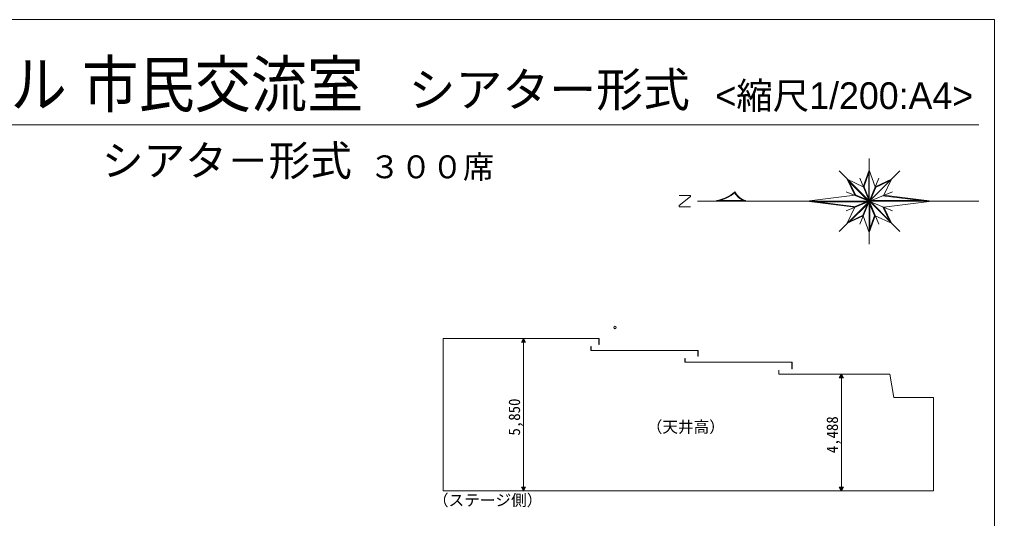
# Model space of a CAD drawing. Units: millimetres, scale not verified, with parts at other scales. Extents: x -36057 to 20255, y -22762 to 18611.
# Drawn here: x 1225 to 19943, y 9021 to 18611 of the extents above; entities that cross this region are included whole.
import ezdxf
from ezdxf.enums import TextEntityAlignment as Align

# ---------------------------------------------------------------- set-up
doc = ezdxf.new("R2010")
doc.units = ezdxf.units.MM
doc.header["$LTSCALE"] = 200
doc.linetypes.add('DASHED1', pattern=[1.8, 1.2, -0.6])
for name, color, linetype, lineweight in [('1-0_121', 7, 'Continuous', 9), ('1-2_130', 7, 'DASHED1', 9), ('1-A', 7, 'Continuous', 9), ('F-1', 4, 'Continuous', 9), ('F-F', 7, 'Continuous', 9)]:
    doc.layers.add(name, color=color, linetype=linetype, lineweight=lineweight)
doc.styles.add('HG創英角ｺﾞｼｯｸUB', font='')
doc.styles.add('ＭＳ ゴシック', font='')
doc.styles.get('HG創英角ｺﾞｼｯｸUB').set_extended_font_data('HG創英角ｺﾞｼｯｸUB')
doc.styles.get('ＭＳ ゴシック').set_extended_font_data('MS Gothic')

msp = doc.modelspace()

# ---------------------------------------------------------------- linework, layer by layer
at = {"layer": '1-0_121'}
for p, q in [((9357.2, 12477.7), (12354.4, 12477.7)), ((9357.2, 9552.7), (9357.2, 12477.7)), ((10900.5, 12477.7), (10859.7, 12407)), ((10941.3, 12407), (10859.7, 12407)), ((10861, 12409.3), (10940, 12409.3)), ((10862.4, 12411.8), (10938.6, 12411.8)), ((10863.9, 12414.3), (10937.1, 12414.3)), ((10865.3, 12416.8), (10935.7, 12416.8)), ((10866.8, 12419.3), (10934.3, 12419.3)), ((10868.2, 12421.8), (10932.8, 12421.8)), ((10869.7, 12424.3), (10931.4, 12424.3)), ((10871.1, 12426.8), (10929.9, 12426.8)), ((10872.5, 12429.3), (10928.5, 12429.3)), ((10874, 12431.8), (10927, 12431.8)), ((10875.4, 12434.3), (10925.6, 12434.3)), ((10876.9, 12436.8), (10924.2, 12436.8)), ((10878.3, 12439.3), (10922.7, 12439.3)), ((10879.8, 12441.8), (10921.3, 12441.8)), ((10881.2, 12444.3), (10919.8, 12444.3)), ((10882.6, 12446.8), (10918.4, 12446.8)), ((10884.1, 12449.3), (10916.9, 12449.3)), ((10885.5, 12451.8), (10915.5, 12451.8)), ((10887, 12454.3), (10914.1, 12454.3)), ((10888.4, 12456.8), (10912.6, 12456.8)), ((10889.9, 12459.3), (10911.2, 12459.3)), ((10891.3, 12461.8), (10909.7, 12461.8)), ((10892.8, 12464.3), (10908.3, 12464.3)), ((10894.2, 12466.8), (10906.8, 12466.8)), ((10895.6, 12469.3), (10905.4, 12469.3)), ((10897.1, 12471.8), (10904, 12471.8)), ((10898.5, 12474.3), (10902.5, 12474.3)), ((10900, 12476.8), (10901.1, 12476.8)), ((10900.5, 12477.7), (10900.5, 9552.7)), ((10900.5, 12477.7), (10941.3, 12407)), ((12348.4, 12477.7), (12348.4, 12367.7)), ((12354.4, 12367.7), (12348.4, 12367.7)), ((12354.4, 12477.7), (12354.4, 12367.7)), ((14251.8, 12250.7), (12191.8, 12250.7)), ((12197.8, 12325.7), (12197.8, 12250.7)), ((14245.8, 12250.7), (14245.8, 12140.7)), ((14251.8, 12250.7), (14251.8, 12140.7)), ((13995.8, 12023.7), (13995.8, 12098.7)), ((16055.8, 12023.7), (13995.8, 12023.7)), ((14001.8, 12044), (14001.8, 12034.5)), ((14251.8, 12140.7), (14245.8, 12140.7)), ((16049.8, 12023.7), (16049.8, 11898.7)), ((16055.8, 12023.7), (16055.8, 11898.7)), ((15799.8, 11796.7), (15799.8, 11871.7)), ((17931.8, 11796.7), (15799.8, 11796.7)), ((16055.8, 11898.7), (16049.8, 11898.7)), ((17002.6, 11793.3), (17006.6, 11793.3)), ((17004, 11795.8), (17005.1, 11795.8)), ((17004.6, 11796.7), (17045.4, 11726)), ((18009, 11347.7), (17931.8, 11796.7)), ((17045.4, 11726), (16963.7, 11726)), ((16965.1, 11728.3), (17044.1, 11728.3)), ((16966.5, 11730.8), (17042.6, 11730.8)), ((16967.9, 11733.3), (17041.2, 11733.3)), ((16969.4, 11735.8), (17039.8, 11735.8)), ((16970.8, 11738.3), (17038.3, 11738.3)), ((16972.3, 11740.8), (17036.9, 11740.8)), ((16973.7, 11743.3), (17035.4, 11743.3)), ((16975.2, 11745.8), (17034, 11745.8)), ((16976.6, 11748.3), (17032.5, 11748.3)), ((16978, 11750.8), (17031.1, 11750.8)), ((16979.5, 11753.3), (17029.7, 11753.3)), ((16980.9, 11755.8), (17028.2, 11755.8)), ((16982.4, 11758.3), (17026.8, 11758.3)), ((16983.8, 11760.8), (17025.3, 11760.8)), ((16985.3, 11763.3), (17023.9, 11763.3)), ((16986.7, 11765.8), (17022.4, 11765.8)), ((16988.1, 11768.3), (17021, 11768.3)), ((16989.6, 11770.8), (17019.6, 11770.8)), ((16991, 11773.3), (17018.1, 11773.3)), ((16992.5, 11775.8), (17016.7, 11775.8)), ((16993.9, 11778.3), (17015.2, 11778.3)), ((16995.4, 11780.8), (17013.8, 11780.8)), ((16996.8, 11783.3), (17012.3, 11783.3)), ((16998.2, 11785.8), (17010.9, 11785.8)), ((16999.7, 11788.3), (17009.4, 11788.3)), ((17001.1, 11790.8), (17008, 11790.8)), ((18009, 11347.7), (18775.3, 11347.7)), ((18775.3, 9552.7), (18775.3, 11347.7)), ((9357.2, 9552.7), (18775.3, 9552.7)), ((10859.7, 9623.5), (10941.3, 9623.5)), ((10900.5, 9552.7), (10859.7, 9623.5)), ((10940, 9621.2), (10861, 9621.2)), ((10938.6, 9618.7), (10862.4, 9618.7)), ((10937.1, 9616.2), (10863.9, 9616.2)), ((10935.7, 9613.7), (10865.3, 9613.7)), ((10934.3, 9611.2), (10866.8, 9611.2)), ((10932.8, 9608.7), (10868.2, 9608.7)), ((10931.4, 9606.2), (10869.7, 9606.2)), ((10929.9, 9603.7), (10871.1, 9603.7)), ((10928.5, 9601.2), (10872.5, 9601.2)), ((10927, 9598.7), (10874, 9598.7)), ((10925.6, 9596.2), (10875.4, 9596.2)), ((10924.2, 9593.7), (10876.9, 9593.7)), ((10922.7, 9591.2), (10878.3, 9591.2)), ((10921.3, 9588.7), (10879.8, 9588.7)), ((10919.8, 9586.2), (10881.2, 9586.2)), ((10918.4, 9583.7), (10882.6, 9583.7)), ((10916.9, 9581.2), (10884.1, 9581.2)), ((10915.5, 9578.7), (10885.5, 9578.7)), ((10914.1, 9576.2), (10887, 9576.2)), ((10912.6, 9573.7), (10888.4, 9573.7)), ((10911.2, 9571.2), (10889.9, 9571.2)), ((10909.7, 9568.7), (10891.3, 9568.7)), ((10908.3, 9566.2), (10892.8, 9566.2)), ((10906.8, 9563.7), (10894.2, 9563.7)), ((10905.4, 9561.2), (10895.6, 9561.2)), ((10904, 9558.7), (10897.1, 9558.7)), ((10902.5, 9556.2), (10898.5, 9556.2)), ((10901.1, 9553.7), (10900, 9553.7)), ((10900.5, 9552.7), (10941.3, 9623.5)), ((16963.7, 9623.5), (17045.4, 9623.5)), ((17004.6, 9552.7), (16963.7, 9623.5)), ((17044.1, 9621.2), (16965.1, 9621.2)), ((17042.6, 9618.7), (16966.5, 9618.7)), ((17041.2, 9616.2), (16967.9, 9616.2)), ((17039.8, 9613.7), (16969.4, 9613.7)), ((17038.3, 9611.2), (16970.8, 9611.2)), ((17036.9, 9608.7), (16972.3, 9608.7)), ((17035.4, 9606.2), (16973.7, 9606.2)), ((17034, 9603.7), (16975.2, 9603.7)), ((17032.5, 9601.2), (16976.6, 9601.2)), ((17031.1, 9598.7), (16978, 9598.7)), ((17029.7, 9596.2), (16979.5, 9596.2)), ((17028.2, 9593.7), (16980.9, 9593.7)), ((17026.8, 9591.2), (16982.4, 9591.2)), ((17025.3, 9588.7), (16983.8, 9588.7)), ((17023.9, 9586.2), (16985.3, 9586.2)), ((17022.4, 9583.7), (16986.7, 9583.7)), ((17021, 9581.2), (16988.1, 9581.2)), ((17019.6, 9578.7), (16989.6, 9578.7)), ((17018.1, 9576.2), (16991, 9576.2)), ((17016.7, 9573.7), (16992.5, 9573.7)), ((17015.2, 9571.2), (16993.9, 9571.2)), ((17013.8, 9568.7), (16995.4, 9568.7)), ((17012.3, 9566.2), (16996.8, 9566.2)), ((17010.9, 9563.7), (16998.2, 9563.7)), ((17009.4, 9561.2), (16999.7, 9561.2)), ((17008, 9558.7), (17001.1, 9558.7)), ((17006.6, 9556.2), (17002.6, 9556.2)), ((17005.1, 9553.7), (17004, 9553.7)), ((17004.6, 9552.7), (17045.4, 9623.5))]:
    msp.add_line(p, q, dxfattribs=at)
for points in [[(12197.8, 12325.7), (12191.8, 12325.7), (12191.8, 12250.7)], [(14001.8, 12023.7), (14001.8, 12098.7), (13995.8, 12098.7)], [(15805.8, 11796.7), (15805.8, 11871.7), (15799.8, 11871.7)], [(17004.6, 9552.7), (17004.6, 11796.7), (16963.7, 11726)]]:
    msp.add_lwpolyline(points, dxfattribs=at)
at = {"layer": 'F-1'}
msp.add_circle((12656.9, 12693.7), 25, dxfattribs=at)
at = {"layer": 'F-F'}
for p, q in [((19943.3, -20589.1), (19943.3, 18610.9)), ((-4460.9, 16587.3), (19639.6, 16587.3)), ((17539.6, 14293.7), (17539.6, 15941.7)), ((16957.9, 14536), (18123.2, 15701.3)), ((18123.2, 14534.1), (16957.9, 15699.4)), ((17424.8, 15394.9), (17115.3, 15541.9)), ((17115.3, 15541.9), (17262.5, 15232.5)), ((17723.3, 14674.2), (17355.9, 15561.2)), ((17723.3, 15561.2), (17355.9, 14674.2)), ((17539.6, 15717.7), (17424.8, 15394.9)), ((17539.6, 15681.9), (17434.5, 15386.3)), ((17527.6, 15146.7), (17527.6, 15669.8)), ((17963.9, 15542), (17816.8, 15232.5)), ((17510.6, 15129.7), (17130.7, 15509.6)), ((17140.7, 15516.6), (17279, 15225.7)), ((17539, 15150.5), (17433.2, 15405.9)), ((17561.8, 15139.9), (17670.6, 15402.6)), ((17647.6, 15378.3), (17938.5, 15516.6)), ((13889.8, 15228.7), (14107.3, 15228.7)), ((14107.4, 15207.1), (13889.8, 15034.3)), ((14107.3, 15228.7), (14107.4, 15207.1)), ((17262.5, 15232.5), (16339.6, 15117.7)), ((17096.1, 15301.4), (17983.1, 14934)), ((17096.1, 14934), (17983.1, 15301.4)), ((17517.4, 15139.9), (17254.8, 15248.7)), ((17794.3, 15223.2), (18642.4, 15117.7)), ((17816.8, 15232.5), (18739.6, 15117.7)), ((13889.8, 15034.3), (13889.8, 15012.7)), ((13889.8, 15012.7), (14105.8, 15012.7)), ((14239.6, 15117.7), (19639.6, 15117.7)), ((14614.9, 15129.7), (15163.9, 15129.7)), ((17262.5, 15002.9), (16339.6, 15117.7)), ((16436.1, 15105.7), (17510.6, 15105.7)), ((17284.9, 15012.2), (16436.8, 15117.7)), ((17115.3, 14693.4), (17262.5, 15002.9)), ((17527.6, 15088.7), (17147.7, 14708.8)), ((17508.3, 15117.7), (17238.3, 15005.9)), ((17517.4, 15095.5), (17408.6, 14832.8)), ((17539.6, 15086.3), (17648.4, 14823.7)), ((17551.6, 15088.7), (17551.6, 14551.4)), ((17568.6, 15129.7), (18643.2, 15129.7)), ((17568.6, 15105.7), (17949.3, 14725)), ((17938.6, 14718.8), (17800.2, 15009.7)), ((17816.8, 15002.9), (18739.6, 15117.7)), ((17963.9, 14693.4), (17816.8, 15002.9)), ((18729.4, 15117.7), (18730.5, 15118.8)), ((17424.8, 14840.5), (17115.3, 14693.4)), ((17431.7, 14857.1), (17140.7, 14718.7)), ((17539.6, 14517.7), (17424.8, 14840.5)), ((17539.6, 14553.5), (17647.6, 14857.1)), ((17539.6, 14517.7), (17654.4, 14840.5)), ((17654.4, 14840.5), (17963.9, 14693.4)), ((17922.4, 14751.9), (17922.7, 14752.2))]:
    msp.add_line(p, q, dxfattribs=at)
for points in [[(19943.3, 18610.9), (-36056.7, 18610.9), (-36056.7, -20589.1)], [(17539.6, 15717.7), (17654.4, 15394.9), (17963.9, 15542)]]:
    msp.add_lwpolyline(points, dxfattribs=at)
for centre, radius, start, end in [((14453.7, 15898.2), 785.2, 276.28344, 310.11395), ((14453.7, 15898.2), 797.2, 281.75417, 310.11395), ((15252, 15445.1), 339.5, 206.74773, 254.66453), ((15252, 15445.1), 327.5, 206.74773, 271.3252)]:
    msp.add_arc(centre, radius, start, end, dxfattribs=at)

# ---------------------------------------------------------------- texts
at = {"layer": '1-2_130', "style": 'HG創英角ｺﾞｼｯｸUB'}
for s, height, p in [('シアタ－形式', 586.5, (2806.4, 15429.3)), ('３００席', 439.9, (7938.7, 15427))]:
    msp.add_text(s, height=height, dxfattribs=at).set_placement(p, align=Align.BOTTOM_LEFT)
at = {"layer": '1-A', "style": 'ＭＳ ゴシック', "width": 0.95}
for s, p in [('5,850', (10900.5, 10615.2)), ('4,488', (17004.6, 10274.7))]:
    msp.add_text(s, height=219.9, rotation=90, dxfattribs=at).set_placement(p, align=Align.BOTTOM_LEFT)
at = {"layer": '1-A', "style": 'ＭＳ ゴシック'}
for s, p in [('（天井高）', (13266.2, 10605.7)), ('（ステージ側）', (9162.6, 9197.6))]:
    msp.add_text(s, height=219.9, dxfattribs=at).set_placement(p, align=Align.BOTTOM_LEFT)
at = {"layer": 'F-F', "style": 'HG創英角ｺﾞｼｯｸUB', "width": 0.9}
msp.add_text('てだこホール 市民交流室', height=879.8, dxfattribs=at).set_placement((-4348, 16663.3), align=Align.BOTTOM_LEFT)
at = {"layer": 'F-F', "style": 'HG創英角ｺﾞｼｯｸUB'}
for s, height, p in [('シアター形式', 659.8, (8694.8, 16735.9)), ('<縮尺1/200:A4>', 513.2, (14584.8, 16735.9))]:
    msp.add_text(s, height=height, dxfattribs=at).set_placement(p, align=Align.BOTTOM_LEFT)

doc.saveas('drawing.dxf')
